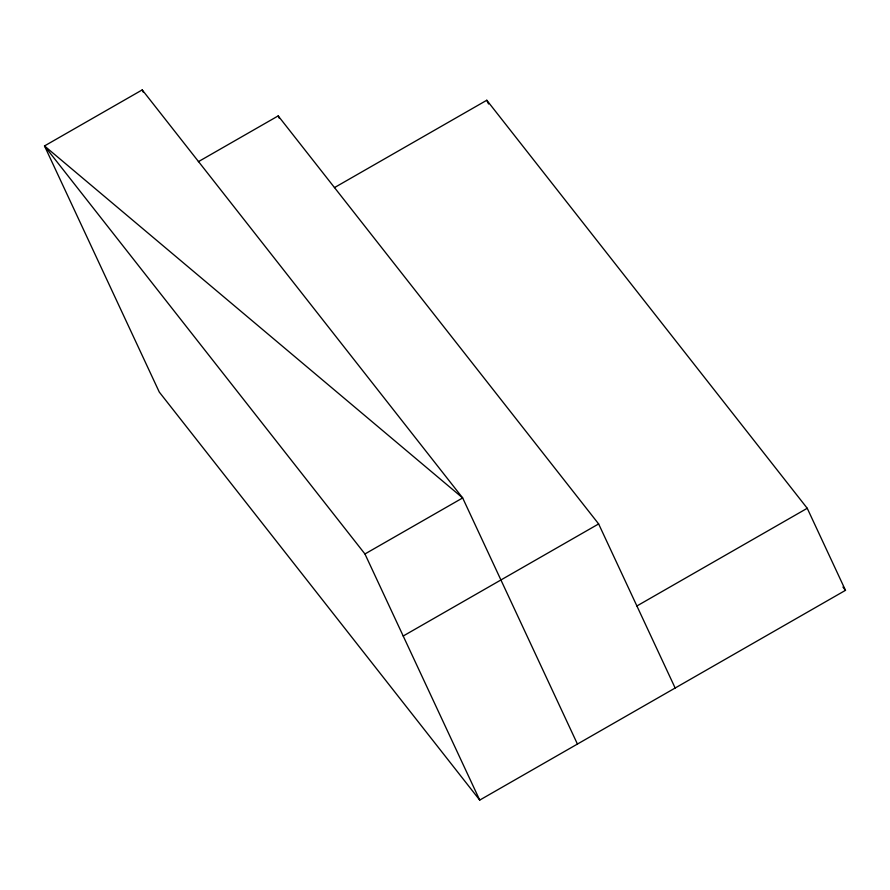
<?xml version="1.0" encoding="UTF-8"?>
<svg xmlns="http://www.w3.org/2000/svg" width="890" height="890" viewBox="0 0 890 890"><rect width="100%" height="100%" fill="white"/><g stroke="black" fill="none" stroke-linecap="round" stroke-linejoin="round"><path stroke-width="1.33" d="M577.432 744.062L462.666 497.933L142.222 89.901L44.5 145.938L159.277 392.067L479.721 800.099L845.5 590.326L807.241 508.279L486.797 100.247L334.44 187.623M198.348 161.691L278.192 115.9L598.636 523.932L675.154 688.015M364.945 553.969L462.666 497.933L44.5 145.938L364.945 553.969L479.721 800.099M403.203 636.016L598.636 523.932M636.895 605.979L807.241 508.279M842.93 587.044L845.5 590.326M486.797 100.247L488.532 103.985M278.192 115.9L279.349 118.392M142.222 89.901L143.379 92.393"/></g></svg>
